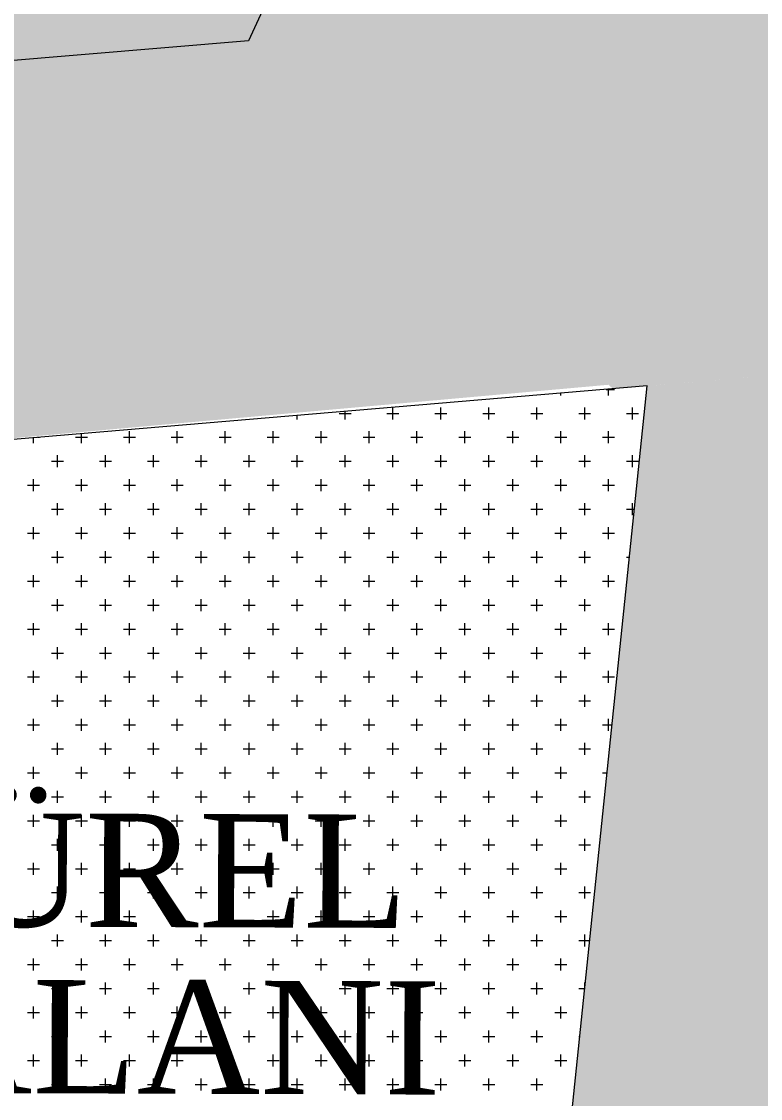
# Model space of a CAD drawing. Header units: metres. Extents: x 476631 to 477421, y 4483749 to 4484052.
# Drawn here: x 476761.02 to 476780.6, y 4483831.15 to 4483859.68 of the extents above; entities that cross this region are included whole.
import ezdxf

# ---------------------------------------------------------------- set-up
doc = ezdxf.new("R2010")
doc.units = ezdxf.units.M
for name, color, linetype, lineweight in [('M2', 1, 'Continuous', 25), ('PL_KÜLTÜREL_TESİS', 151, 'Continuous', 0), ('serbest', 10, 'Continuous', 0), ('SM_SEMBOL', 18, 'Continuous', 0), ('TK_PARSEL', 1, 'Continuous', 0)]:
    doc.layers.add(name, color=color, linetype=linetype, lineweight=lineweight)
doc.styles.get("Standard").update_dxf_attribs({"font": 'TimesNewRoman.ttf'})

msp = doc.modelspace()

# ---------------------------------------------------------------- hatches: boundary and pattern name
at = {"layer": 'M2'}
h = msp.add_hatch(color=3, dxfattribs=at)
h.dxf.hatch_style = 1
h.paths.add_polyline_path([(476754.153, 4483879.999), (476741.614, 4483871.759), (476731.585, 4483865.169), (476730.75, 4483864.62), (476740.12, 4483850.41), (476751.414, 4483857.857), (476767.03, 4483859.173), (476767.855, 4483860.964)])
at = {"layer": 'M2', "true_color": 0x636466}
h = msp.add_hatch(color=251, dxfattribs=at)
h.dxf.hatch_style = 1
h.paths.add_polyline_path([(476782.805, 4483860.501), (476779.114, 4483860.19), (476779.114, 4483860.208), (476775.985, 4483861.648), (476767.855, 4483860.964), (476767.03, 4483859.173), (476776.687, 4483849.95), (476782.3, 4483850.423), (476831.953, 4483841.207), (476831.364, 4483851.488)])
h = msp.add_hatch(color=251, dxfattribs=at)
h.dxf.hatch_style = 1
h.paths.add_polyline_path([(476754.783, 4483848.104), (476776.574, 4483850.058), (476767.03, 4483859.173), (476751.414, 4483857.857), (476740.12, 4483850.41), (476721.581, 4483838.252), (476730.286, 4483832.005)])
at = {"layer": 'serbest'}
h = msp.add_hatch(color=4, dxfattribs=at)
h.dxf.hatch_style = 1
h.paths.add_polyline_path([(476754.153, 4483879.999), (476741.614, 4483871.759), (476731.585, 4483865.169), (476730.75, 4483864.62), (476740.12, 4483850.41), (476751.414, 4483857.857), (476767.03, 4483859.173), (476767.855, 4483860.964)])
at = {"layer": 'TK_PARSEL', "true_color": 0x136734}
h = msp.add_hatch(color=116, dxfattribs=at)
h.dxf.hatch_style = 1
h.paths.add_polyline_path([(476836.659, 4483823.649), (476831.953, 4483841.207), (476782.3, 4483850.423), (476777.593, 4483850.026), (476773.752, 4483812.959), (476786.012, 4483808.806), (476835.196, 4483804.955)])

# ---------------------------------------------------------------- linework, layer by layer
at = {"layer": 'PL_KÜLTÜREL_TESİS'}
for p, q in [((476777.593, 4483850.026), (476754.783, 4483848.104)), ((476773.752, 4483812.959, 218.1), (476777.593, 4483850.026))]:
    msp.add_line(p, q, dxfattribs=at)
at = {"layer": 'PL_KÜLTÜREL_TESİS', "linetype": 'Continuous'}
for p, q in [((476776.51, 4483849.935), (476776.732, 4483849.935)), ((476776.574, 4483849.776), (476776.574, 4483849.94)), ((476775.304, 4483849.776), (476775.304, 4483849.833)), ((476769.43, 4483849.3), (476769.747, 4483849.3)), ((476769.589, 4483849.141), (476769.589, 4483849.352)), ((476770.7, 4483849.3), (476771.017, 4483849.3)), ((476770.859, 4483849.141), (476770.859, 4483849.459)), ((476771.97, 4483849.3), (476772.287, 4483849.3)), ((476772.129, 4483849.141), (476772.129, 4483849.459)), ((476773.24, 4483849.3), (476773.557, 4483849.3)), ((476773.399, 4483849.141), (476773.399, 4483849.459)), ((476774.51, 4483849.3), (476774.827, 4483849.3)), ((476774.669, 4483849.141), (476774.669, 4483849.459)), ((476775.78, 4483849.3), (476776.097, 4483849.3)), ((476775.939, 4483849.141), (476775.939, 4483849.459)), ((476777.05, 4483849.3), (476777.367, 4483849.3)), ((476777.209, 4483849.141), (476777.209, 4483849.459)), ((476768.319, 4483849.141), (476768.319, 4483849.245)), ((476762.604, 4483848.506), (476762.604, 4483848.763)), ((476763.874, 4483848.506), (476763.874, 4483848.824)), ((476765.144, 4483848.506), (476765.144, 4483848.824)), ((476766.414, 4483848.506), (476766.414, 4483848.824)), ((476767.684, 4483848.506), (476767.684, 4483848.824)), ((476768.954, 4483848.506), (476768.954, 4483848.824)), ((476770.224, 4483848.506), (476770.224, 4483848.824)), ((476771.494, 4483848.506), (476771.494, 4483848.824)), ((476772.764, 4483848.506), (476772.764, 4483848.824)), ((476774.034, 4483848.506), (476774.034, 4483848.824)), ((476775.304, 4483848.506), (476775.304, 4483848.824)), ((476776.574, 4483848.506), (476776.574, 4483848.824)), ((476761.334, 4483848.506), (476761.334, 4483848.656)), ((476761.437, 4483848.665), (476761.492, 4483848.665)), ((476762.445, 4483848.665), (476762.762, 4483848.665)), ((476763.715, 4483848.665), (476764.032, 4483848.665)), ((476764.985, 4483848.665), (476765.302, 4483848.665)), ((476766.255, 4483848.665), (476766.572, 4483848.665)), ((476767.525, 4483848.665), (476767.842, 4483848.665)), ((476768.795, 4483848.665), (476769.112, 4483848.665)), ((476770.065, 4483848.665), (476770.382, 4483848.665)), ((476771.335, 4483848.665), (476771.653, 4483848.665)), ((476772.605, 4483848.665), (476772.922, 4483848.665)), ((476773.875, 4483848.665), (476774.193, 4483848.665)), ((476775.145, 4483848.665), (476775.463, 4483848.665)), ((476776.415, 4483848.665), (476776.732, 4483848.665)), ((476761.969, 4483847.871), (476761.969, 4483848.189)), ((476763.239, 4483847.871), (476763.239, 4483848.189)), ((476764.509, 4483847.871), (476764.509, 4483848.189)), ((476765.779, 4483847.871), (476765.779, 4483848.189)), ((476767.049, 4483847.871), (476767.049, 4483848.189)), ((476768.319, 4483847.871), (476768.319, 4483848.189)), ((476769.589, 4483847.871), (476769.589, 4483848.189)), ((476770.859, 4483847.871), (476770.859, 4483848.189)), ((476772.129, 4483847.871), (476772.129, 4483848.189)), ((476773.399, 4483847.871), (476773.399, 4483848.189)), ((476774.669, 4483847.871), (476774.669, 4483848.189)), ((476775.939, 4483847.871), (476775.939, 4483848.189)), ((476777.209, 4483847.871), (476777.209, 4483848.189)), ((476761.81, 4483848.03), (476762.127, 4483848.03)), ((476763.08, 4483848.03), (476763.398, 4483848.03)), ((476764.35, 4483848.03), (476764.667, 4483848.03)), ((476765.62, 4483848.03), (476765.938, 4483848.03)), ((476766.89, 4483848.03), (476767.208, 4483848.03)), ((476768.16, 4483848.03), (476768.477, 4483848.03)), ((476769.43, 4483848.03), (476769.747, 4483848.03)), ((476770.7, 4483848.03), (476771.017, 4483848.03)), ((476771.97, 4483848.03), (476772.287, 4483848.03)), ((476773.24, 4483848.03), (476773.557, 4483848.03)), ((476774.51, 4483848.03), (476774.827, 4483848.03)), ((476775.78, 4483848.03), (476776.097, 4483848.03)), ((476777.05, 4483848.03), (476777.367, 4483848.03)), ((476761.175, 4483847.395), (476761.492, 4483847.395)), ((476761.334, 4483847.236), (476761.334, 4483847.554)), ((476762.445, 4483847.395), (476762.762, 4483847.395)), ((476762.604, 4483847.236), (476762.604, 4483847.554)), ((476763.715, 4483847.395), (476764.032, 4483847.395)), ((476763.874, 4483847.236), (476763.874, 4483847.554)), ((476764.985, 4483847.395), (476765.302, 4483847.395)), ((476765.144, 4483847.236), (476765.144, 4483847.554)), ((476766.255, 4483847.395), (476766.572, 4483847.395)), ((476766.414, 4483847.236), (476766.414, 4483847.554)), ((476767.525, 4483847.395), (476767.842, 4483847.395)), ((476767.684, 4483847.236), (476767.684, 4483847.554)), ((476768.795, 4483847.395), (476769.112, 4483847.395)), ((476768.954, 4483847.236), (476768.954, 4483847.554)), ((476770.065, 4483847.395), (476770.382, 4483847.395)), ((476770.224, 4483847.236), (476770.224, 4483847.554)), ((476771.335, 4483847.395), (476771.653, 4483847.395)), ((476771.494, 4483847.236), (476771.494, 4483847.554)), ((476772.605, 4483847.395), (476772.922, 4483847.395)), ((476772.764, 4483847.236), (476772.764, 4483847.554)), ((476773.875, 4483847.395), (476774.193, 4483847.395)), ((476774.034, 4483847.236), (476774.034, 4483847.554)), ((476775.145, 4483847.395), (476775.463, 4483847.395)), ((476775.304, 4483847.236), (476775.304, 4483847.554)), ((476776.415, 4483847.395), (476776.732, 4483847.395)), ((476776.574, 4483847.236), (476776.574, 4483847.554)), ((476761.81, 4483846.76), (476762.127, 4483846.76)), ((476761.969, 4483846.601), (476761.969, 4483846.919)), ((476763.08, 4483846.76), (476763.398, 4483846.76)), ((476763.239, 4483846.601), (476763.239, 4483846.919)), ((476764.35, 4483846.76), (476764.667, 4483846.76)), ((476764.509, 4483846.601), (476764.509, 4483846.919)), ((476765.62, 4483846.76), (476765.938, 4483846.76)), ((476765.779, 4483846.601), (476765.779, 4483846.919)), ((476766.89, 4483846.76), (476767.208, 4483846.76)), ((476767.049, 4483846.601), (476767.049, 4483846.919)), ((476768.16, 4483846.76), (476768.477, 4483846.76)), ((476768.319, 4483846.601), (476768.319, 4483846.919)), ((476769.43, 4483846.76), (476769.747, 4483846.76)), ((476769.589, 4483846.601), (476769.589, 4483846.919)), ((476770.7, 4483846.76), (476771.017, 4483846.76)), ((476770.859, 4483846.601), (476770.859, 4483846.919)), ((476771.97, 4483846.76), (476772.287, 4483846.76)), ((476772.129, 4483846.601), (476772.129, 4483846.919)), ((476773.24, 4483846.76), (476773.557, 4483846.76)), ((476773.399, 4483846.601), (476773.399, 4483846.919)), ((476774.51, 4483846.76), (476774.827, 4483846.76)), ((476774.669, 4483846.601), (476774.669, 4483846.919)), ((476775.78, 4483846.76), (476776.097, 4483846.76)), ((476775.939, 4483846.601), (476775.939, 4483846.919)), ((476777.05, 4483846.76), (476777.254, 4483846.76)), ((476777.209, 4483846.601), (476777.209, 4483846.919)), ((476761.334, 4483845.966), (476761.334, 4483846.284)), ((476762.604, 4483845.966), (476762.604, 4483846.284)), ((476763.874, 4483845.966), (476763.874, 4483846.284)), ((476765.144, 4483845.966), (476765.144, 4483846.284)), ((476766.414, 4483845.966), (476766.414, 4483846.284)), ((476767.684, 4483845.966), (476767.684, 4483846.284)), ((476768.954, 4483845.966), (476768.954, 4483846.284)), ((476770.224, 4483845.966), (476770.224, 4483846.284)), ((476771.494, 4483845.966), (476771.494, 4483846.284)), ((476772.764, 4483845.966), (476772.764, 4483846.284)), ((476774.034, 4483845.966), (476774.034, 4483846.284)), ((476775.304, 4483845.966), (476775.304, 4483846.284)), ((476776.574, 4483845.966), (476776.574, 4483846.284)), ((476761.175, 4483846.125), (476761.492, 4483846.125)), ((476762.445, 4483846.125), (476762.762, 4483846.125)), ((476763.715, 4483846.125), (476764.032, 4483846.125)), ((476764.985, 4483846.125), (476765.302, 4483846.125)), ((476766.255, 4483846.125), (476766.572, 4483846.125)), ((476767.525, 4483846.125), (476767.842, 4483846.125)), ((476768.795, 4483846.125), (476769.112, 4483846.125)), ((476770.065, 4483846.125), (476770.382, 4483846.125)), ((476771.335, 4483846.125), (476771.653, 4483846.125)), ((476772.605, 4483846.125), (476772.922, 4483846.125)), ((476773.875, 4483846.125), (476774.193, 4483846.125)), ((476775.145, 4483846.125), (476775.463, 4483846.125)), ((476776.415, 4483846.125), (476776.732, 4483846.125)), ((476761.969, 4483845.331), (476761.969, 4483845.649)), ((476763.239, 4483845.331), (476763.239, 4483845.649)), ((476764.509, 4483845.331), (476764.509, 4483845.649)), ((476765.779, 4483845.331), (476765.779, 4483845.649)), ((476767.049, 4483845.331), (476767.049, 4483845.649)), ((476768.319, 4483845.331), (476768.319, 4483845.649)), ((476769.589, 4483845.331), (476769.589, 4483845.649)), ((476770.859, 4483845.331), (476770.859, 4483845.649)), ((476772.129, 4483845.331), (476772.129, 4483845.649)), ((476773.399, 4483845.331), (476773.399, 4483845.649)), ((476774.669, 4483845.331), (476774.669, 4483845.649)), ((476775.939, 4483845.331), (476775.939, 4483845.649)), ((476761.81, 4483845.49), (476762.127, 4483845.49)), ((476763.08, 4483845.49), (476763.398, 4483845.49)), ((476764.35, 4483845.49), (476764.667, 4483845.49)), ((476765.62, 4483845.49), (476765.938, 4483845.49)), ((476766.89, 4483845.49), (476767.208, 4483845.49)), ((476768.16, 4483845.49), (476768.477, 4483845.49)), ((476769.43, 4483845.49), (476769.747, 4483845.49)), ((476770.7, 4483845.49), (476771.017, 4483845.49)), ((476771.97, 4483845.49), (476772.287, 4483845.49)), ((476773.24, 4483845.49), (476773.557, 4483845.49)), ((476774.51, 4483845.49), (476774.827, 4483845.49)), ((476775.78, 4483845.49), (476776.097, 4483845.49)), ((476777.05, 4483845.49), (476777.123, 4483845.49)), ((476761.334, 4483844.696), (476761.334, 4483845.014)), ((476762.604, 4483844.696), (476762.604, 4483845.014)), ((476763.874, 4483844.696), (476763.874, 4483845.014)), ((476765.144, 4483844.696), (476765.144, 4483845.014)), ((476766.414, 4483844.696), (476766.414, 4483845.014)), ((476767.684, 4483844.696), (476767.684, 4483845.014)), ((476768.954, 4483844.696), (476768.954, 4483845.014)), ((476770.224, 4483844.696), (476770.224, 4483845.014)), ((476771.494, 4483844.696), (476771.494, 4483845.014)), ((476772.764, 4483844.696), (476772.764, 4483845.014)), ((476774.034, 4483844.696), (476774.034, 4483845.014)), ((476775.304, 4483844.696), (476775.304, 4483845.014)), ((476776.574, 4483844.696), (476776.574, 4483845.014)), ((476761.175, 4483844.855), (476761.492, 4483844.855)), ((476762.445, 4483844.855), (476762.762, 4483844.855)), ((476763.715, 4483844.855), (476764.032, 4483844.855)), ((476764.985, 4483844.855), (476765.302, 4483844.855)), ((476766.255, 4483844.855), (476766.572, 4483844.855)), ((476767.525, 4483844.855), (476767.842, 4483844.855)), ((476768.795, 4483844.855), (476769.112, 4483844.855)), ((476770.065, 4483844.855), (476770.382, 4483844.855)), ((476771.335, 4483844.855), (476771.653, 4483844.855)), ((476772.605, 4483844.855), (476772.922, 4483844.855)), ((476773.875, 4483844.855), (476774.193, 4483844.855)), ((476775.145, 4483844.855), (476775.463, 4483844.855)), ((476776.415, 4483844.855), (476776.732, 4483844.855)), ((476761.81, 4483844.22), (476762.127, 4483844.22)), ((476761.969, 4483844.061), (476761.969, 4483844.379)), ((476763.08, 4483844.22), (476763.398, 4483844.22)), ((476763.239, 4483844.061), (476763.239, 4483844.379)), ((476764.35, 4483844.22), (476764.667, 4483844.22)), ((476764.509, 4483844.061), (476764.509, 4483844.379)), ((476765.62, 4483844.22), (476765.938, 4483844.22)), ((476765.779, 4483844.061), (476765.779, 4483844.379)), ((476766.89, 4483844.22), (476767.208, 4483844.22)), ((476767.049, 4483844.061), (476767.049, 4483844.379)), ((476768.16, 4483844.22), (476768.477, 4483844.22)), ((476768.319, 4483844.061), (476768.319, 4483844.379)), ((476769.43, 4483844.22), (476769.747, 4483844.22)), ((476769.589, 4483844.061), (476769.589, 4483844.379)), ((476770.7, 4483844.22), (476771.017, 4483844.22)), ((476770.859, 4483844.061), (476770.859, 4483844.379)), ((476771.97, 4483844.22), (476772.287, 4483844.22)), ((476772.129, 4483844.061), (476772.129, 4483844.379)), ((476773.24, 4483844.22), (476773.557, 4483844.22)), ((476773.399, 4483844.061), (476773.399, 4483844.379)), ((476774.51, 4483844.22), (476774.827, 4483844.22)), ((476774.669, 4483844.061), (476774.669, 4483844.379)), ((476775.78, 4483844.22), (476776.097, 4483844.22)), ((476775.939, 4483844.061), (476775.939, 4483844.379)), ((476761.175, 4483843.585), (476761.492, 4483843.585)), ((476761.334, 4483843.426), (476761.334, 4483843.744)), ((476762.445, 4483843.585), (476762.762, 4483843.585)), ((476762.604, 4483843.426), (476762.604, 4483843.744)), ((476763.715, 4483843.585), (476764.032, 4483843.585)), ((476763.874, 4483843.426), (476763.874, 4483843.744)), ((476764.985, 4483843.585), (476765.302, 4483843.585)), ((476765.144, 4483843.426), (476765.144, 4483843.744)), ((476766.255, 4483843.585), (476766.572, 4483843.585)), ((476766.414, 4483843.426), (476766.414, 4483843.744)), ((476767.525, 4483843.585), (476767.842, 4483843.585)), ((476767.684, 4483843.426), (476767.684, 4483843.744)), ((476768.795, 4483843.585), (476769.112, 4483843.585)), ((476768.954, 4483843.426), (476768.954, 4483843.744)), ((476770.065, 4483843.585), (476770.382, 4483843.585)), ((476770.224, 4483843.426), (476770.224, 4483843.744)), ((476771.335, 4483843.585), (476771.653, 4483843.585)), ((476771.494, 4483843.426), (476771.494, 4483843.744)), ((476772.605, 4483843.585), (476772.922, 4483843.585)), ((476772.764, 4483843.426), (476772.764, 4483843.744)), ((476773.875, 4483843.585), (476774.193, 4483843.585)), ((476774.034, 4483843.426), (476774.034, 4483843.744)), ((476775.145, 4483843.585), (476775.463, 4483843.585)), ((476775.304, 4483843.426), (476775.304, 4483843.744)), ((476776.415, 4483843.585), (476776.732, 4483843.585)), ((476776.574, 4483843.426), (476776.574, 4483843.744)), ((476761.969, 4483842.791), (476761.969, 4483843.109)), ((476763.239, 4483842.791), (476763.239, 4483843.109)), ((476764.509, 4483842.791), (476764.509, 4483843.109)), ((476765.779, 4483842.791), (476765.779, 4483843.109)), ((476767.049, 4483842.791), (476767.049, 4483843.109)), ((476768.319, 4483842.791), (476768.319, 4483843.109)), ((476769.589, 4483842.791), (476769.589, 4483843.109)), ((476770.859, 4483842.791), (476770.859, 4483843.109)), ((476772.129, 4483842.791), (476772.129, 4483843.109)), ((476773.399, 4483842.791), (476773.399, 4483843.109)), ((476774.669, 4483842.791), (476774.669, 4483843.109)), ((476775.939, 4483842.791), (476775.939, 4483843.109)), ((476761.81, 4483842.95), (476762.127, 4483842.95)), ((476763.08, 4483842.95), (476763.398, 4483842.95)), ((476764.35, 4483842.95), (476764.667, 4483842.95)), ((476765.62, 4483842.95), (476765.938, 4483842.95)), ((476766.89, 4483842.95), (476767.208, 4483842.95)), ((476768.16, 4483842.95), (476768.477, 4483842.95)), ((476769.43, 4483842.95), (476769.747, 4483842.95)), ((476770.7, 4483842.95), (476771.017, 4483842.95)), ((476771.97, 4483842.95), (476772.287, 4483842.95)), ((476773.24, 4483842.95), (476773.557, 4483842.95)), ((476774.51, 4483842.95), (476774.827, 4483842.95)), ((476775.78, 4483842.95), (476776.097, 4483842.95)), ((476761.334, 4483842.156), (476761.334, 4483842.474)), ((476762.604, 4483842.156), (476762.604, 4483842.474)), ((476763.874, 4483842.156), (476763.874, 4483842.474)), ((476765.144, 4483842.156), (476765.144, 4483842.474)), ((476766.414, 4483842.156), (476766.414, 4483842.474)), ((476767.684, 4483842.156), (476767.684, 4483842.474)), ((476768.954, 4483842.156), (476768.954, 4483842.474)), ((476770.224, 4483842.156), (476770.224, 4483842.474)), ((476771.494, 4483842.156), (476771.494, 4483842.474)), ((476772.764, 4483842.156), (476772.764, 4483842.474)), ((476774.034, 4483842.156), (476774.034, 4483842.474)), ((476775.304, 4483842.156), (476775.304, 4483842.474)), ((476776.574, 4483842.156), (476776.574, 4483842.474)), ((476761.175, 4483842.315), (476761.492, 4483842.315)), ((476762.445, 4483842.315), (476762.762, 4483842.315)), ((476763.715, 4483842.315), (476764.032, 4483842.315)), ((476764.985, 4483842.315), (476765.302, 4483842.315)), ((476766.255, 4483842.315), (476766.572, 4483842.315)), ((476767.525, 4483842.315), (476767.842, 4483842.315)), ((476768.795, 4483842.315), (476769.112, 4483842.315)), ((476770.065, 4483842.315), (476770.382, 4483842.315)), ((476771.335, 4483842.315), (476771.653, 4483842.315)), ((476772.605, 4483842.315), (476772.922, 4483842.315)), ((476773.875, 4483842.315), (476774.193, 4483842.315)), ((476775.145, 4483842.315), (476775.463, 4483842.315)), ((476776.415, 4483842.315), (476776.732, 4483842.315)), ((476761.81, 4483841.68), (476762.127, 4483841.68)), ((476761.969, 4483841.521), (476761.969, 4483841.839)), ((476763.08, 4483841.68), (476763.398, 4483841.68)), ((476763.239, 4483841.521), (476763.239, 4483841.839)), ((476764.35, 4483841.68), (476764.667, 4483841.68)), ((476764.509, 4483841.521), (476764.509, 4483841.839)), ((476765.62, 4483841.68), (476765.938, 4483841.68)), ((476765.779, 4483841.521), (476765.779, 4483841.839)), ((476766.89, 4483841.68), (476767.208, 4483841.68)), ((476767.049, 4483841.521), (476767.049, 4483841.839)), ((476768.16, 4483841.68), (476768.477, 4483841.68)), ((476768.319, 4483841.521), (476768.319, 4483841.839)), ((476769.43, 4483841.68), (476769.747, 4483841.68)), ((476769.589, 4483841.521), (476769.589, 4483841.839)), ((476770.7, 4483841.68), (476771.017, 4483841.68)), ((476770.859, 4483841.521), (476770.859, 4483841.839)), ((476771.97, 4483841.68), (476772.287, 4483841.68)), ((476772.129, 4483841.521), (476772.129, 4483841.839)), ((476773.24, 4483841.68), (476773.557, 4483841.68)), ((476773.399, 4483841.521), (476773.399, 4483841.839)), ((476774.51, 4483841.68), (476774.827, 4483841.68)), ((476774.669, 4483841.521), (476774.669, 4483841.839)), ((476775.78, 4483841.68), (476776.097, 4483841.68)), ((476775.939, 4483841.521), (476775.939, 4483841.839)), ((476761.175, 4483841.045), (476761.492, 4483841.045)), ((476761.334, 4483840.886), (476761.334, 4483841.204)), ((476762.445, 4483841.045), (476762.762, 4483841.045)), ((476762.604, 4483840.886), (476762.604, 4483841.204)), ((476763.715, 4483841.045), (476764.032, 4483841.045)), ((476763.874, 4483840.886), (476763.874, 4483841.204)), ((476764.985, 4483841.045), (476765.302, 4483841.045)), ((476765.144, 4483840.886), (476765.144, 4483841.204)), ((476766.255, 4483841.045), (476766.572, 4483841.045)), ((476766.414, 4483840.886), (476766.414, 4483841.204)), ((476767.525, 4483841.045), (476767.842, 4483841.045)), ((476767.684, 4483840.886), (476767.684, 4483841.204)), ((476768.795, 4483841.045), (476769.112, 4483841.045)), ((476768.954, 4483840.886), (476768.954, 4483841.204)), ((476770.065, 4483841.045), (476770.382, 4483841.045)), ((476770.224, 4483840.886), (476770.224, 4483841.204)), ((476771.335, 4483841.045), (476771.653, 4483841.045)), ((476771.494, 4483840.886), (476771.494, 4483841.204)), ((476772.605, 4483841.045), (476772.922, 4483841.045)), ((476772.764, 4483840.886), (476772.764, 4483841.204)), ((476773.875, 4483841.045), (476774.193, 4483841.045)), ((476774.034, 4483840.886), (476774.034, 4483841.204)), ((476775.145, 4483841.045), (476775.463, 4483841.045)), ((476775.304, 4483840.886), (476775.304, 4483841.204)), ((476776.415, 4483841.045), (476776.662, 4483841.045)), ((476776.574, 4483840.886), (476776.574, 4483841.204)), ((476761.969, 4483840.251), (476761.969, 4483840.569)), ((476763.239, 4483840.251), (476763.239, 4483840.569)), ((476764.509, 4483840.251), (476764.509, 4483840.569)), ((476765.779, 4483840.251), (476765.779, 4483840.569)), ((476767.049, 4483840.251), (476767.049, 4483840.569)), ((476768.319, 4483840.251), (476768.319, 4483840.569)), ((476769.589, 4483840.251), (476769.589, 4483840.569)), ((476770.859, 4483840.251), (476770.859, 4483840.569)), ((476772.129, 4483840.251), (476772.129, 4483840.569)), ((476773.399, 4483840.251), (476773.399, 4483840.569)), ((476774.669, 4483840.251), (476774.669, 4483840.569)), ((476775.939, 4483840.251), (476775.939, 4483840.569)), ((476761.81, 4483840.41), (476762.127, 4483840.41)), ((476763.08, 4483840.41), (476763.398, 4483840.41)), ((476764.35, 4483840.41), (476764.667, 4483840.41)), ((476765.62, 4483840.41), (476765.938, 4483840.41)), ((476766.89, 4483840.41), (476767.208, 4483840.41)), ((476768.16, 4483840.41), (476768.477, 4483840.41)), ((476769.43, 4483840.41), (476769.747, 4483840.41)), ((476770.7, 4483840.41), (476771.017, 4483840.41)), ((476771.97, 4483840.41), (476772.287, 4483840.41)), ((476773.24, 4483840.41), (476773.557, 4483840.41)), ((476774.51, 4483840.41), (476774.827, 4483840.41)), ((476775.78, 4483840.41), (476776.097, 4483840.41)), ((476761.334, 4483839.616), (476761.334, 4483839.934)), ((476762.604, 4483839.616), (476762.604, 4483839.934)), ((476763.874, 4483839.616), (476763.874, 4483839.934)), ((476765.144, 4483839.616), (476765.144, 4483839.934)), ((476766.414, 4483839.616), (476766.414, 4483839.934)), ((476767.684, 4483839.616), (476767.684, 4483839.934)), ((476768.954, 4483839.616), (476768.954, 4483839.934)), ((476770.224, 4483839.616), (476770.224, 4483839.934)), ((476771.494, 4483839.616), (476771.494, 4483839.934)), ((476772.764, 4483839.616), (476772.764, 4483839.934)), ((476774.034, 4483839.616), (476774.034, 4483839.934)), ((476775.304, 4483839.616), (476775.304, 4483839.934)), ((476761.175, 4483839.775), (476761.492, 4483839.775)), ((476762.445, 4483839.775), (476762.762, 4483839.775)), ((476763.715, 4483839.775), (476764.032, 4483839.775)), ((476764.985, 4483839.775), (476765.302, 4483839.775)), ((476766.255, 4483839.775), (476766.572, 4483839.775)), ((476767.525, 4483839.775), (476767.842, 4483839.775)), ((476768.795, 4483839.775), (476769.112, 4483839.775)), ((476770.065, 4483839.775), (476770.382, 4483839.775)), ((476771.335, 4483839.775), (476771.653, 4483839.775)), ((476772.605, 4483839.775), (476772.922, 4483839.775)), ((476773.875, 4483839.775), (476774.193, 4483839.775)), ((476775.145, 4483839.775), (476775.463, 4483839.775)), ((476776.415, 4483839.775), (476776.531, 4483839.775)), ((476761.969, 4483838.981), (476761.969, 4483839.299)), ((476763.239, 4483838.981), (476763.239, 4483839.299)), ((476764.509, 4483838.981), (476764.509, 4483839.299)), ((476765.779, 4483838.981), (476765.779, 4483839.299)), ((476767.049, 4483838.981), (476767.049, 4483839.299)), ((476768.319, 4483838.981), (476768.319, 4483839.299)), ((476769.589, 4483838.981), (476769.589, 4483839.299)), ((476770.859, 4483838.981), (476770.859, 4483839.299)), ((476772.129, 4483838.981), (476772.129, 4483839.299)), ((476773.399, 4483838.981), (476773.399, 4483839.299)), ((476774.669, 4483838.981), (476774.669, 4483839.299)), ((476775.939, 4483838.981), (476775.939, 4483839.299)), ((476761.81, 4483839.14), (476762.127, 4483839.14)), ((476763.08, 4483839.14), (476763.398, 4483839.14)), ((476764.35, 4483839.14), (476764.667, 4483839.14)), ((476765.62, 4483839.14), (476765.938, 4483839.14)), ((476766.89, 4483839.14), (476767.208, 4483839.14)), ((476768.16, 4483839.14), (476768.477, 4483839.14)), ((476769.43, 4483839.14), (476769.747, 4483839.14)), ((476770.7, 4483839.14), (476771.017, 4483839.14)), ((476771.97, 4483839.14), (476772.287, 4483839.14)), ((476773.24, 4483839.14), (476773.557, 4483839.14)), ((476774.51, 4483839.14), (476774.827, 4483839.14)), ((476775.78, 4483839.14), (476776.097, 4483839.14)), ((476761.175, 4483838.505), (476761.492, 4483838.505)), ((476761.334, 4483838.346), (476761.334, 4483838.664)), ((476762.445, 4483838.505), (476762.762, 4483838.505)), ((476762.604, 4483838.346), (476762.604, 4483838.664)), ((476763.715, 4483838.505), (476764.032, 4483838.505)), ((476763.874, 4483838.346), (476763.874, 4483838.664)), ((476764.985, 4483838.505), (476765.302, 4483838.505)), ((476765.144, 4483838.346), (476765.144, 4483838.664)), ((476766.255, 4483838.505), (476766.572, 4483838.505)), ((476766.414, 4483838.346), (476766.414, 4483838.664)), ((476767.525, 4483838.505), (476767.842, 4483838.505)), ((476767.684, 4483838.346), (476767.684, 4483838.664)), ((476768.795, 4483838.505), (476769.112, 4483838.505)), ((476768.954, 4483838.346), (476768.954, 4483838.664)), ((476770.065, 4483838.505), (476770.382, 4483838.505)), ((476770.224, 4483838.346), (476770.224, 4483838.664)), ((476771.335, 4483838.505), (476771.653, 4483838.505)), ((476771.494, 4483838.346), (476771.494, 4483838.664)), ((476772.605, 4483838.505), (476772.922, 4483838.505)), ((476772.764, 4483838.346), (476772.764, 4483838.664)), ((476773.875, 4483838.505), (476774.193, 4483838.505)), ((476774.034, 4483838.346), (476774.034, 4483838.664)), ((476775.145, 4483838.505), (476775.463, 4483838.505)), ((476775.304, 4483838.346), (476775.304, 4483838.664)), ((476761.969, 4483837.711), (476761.969, 4483838.029)), ((476763.239, 4483837.711), (476763.239, 4483838.029)), ((476764.509, 4483837.711), (476764.509, 4483838.029)), ((476765.779, 4483837.711), (476765.779, 4483838.029)), ((476767.049, 4483837.711), (476767.049, 4483838.029)), ((476768.319, 4483837.711), (476768.319, 4483838.029)), ((476769.589, 4483837.711), (476769.589, 4483838.029)), ((476770.859, 4483837.711), (476770.859, 4483838.029)), ((476772.129, 4483837.711), (476772.129, 4483838.029)), ((476773.399, 4483837.711), (476773.399, 4483838.029)), ((476774.669, 4483837.711), (476774.669, 4483838.029)), ((476775.939, 4483837.711), (476775.939, 4483838.029)), ((476761.81, 4483837.87), (476762.127, 4483837.87)), ((476763.08, 4483837.87), (476763.398, 4483837.87)), ((476764.35, 4483837.87), (476764.667, 4483837.87)), ((476765.62, 4483837.87), (476765.938, 4483837.87)), ((476766.89, 4483837.87), (476767.208, 4483837.87)), ((476768.16, 4483837.87), (476768.477, 4483837.87)), ((476769.43, 4483837.87), (476769.747, 4483837.87)), ((476770.7, 4483837.87), (476771.017, 4483837.87)), ((476771.97, 4483837.87), (476772.287, 4483837.87)), ((476773.24, 4483837.87), (476773.557, 4483837.87)), ((476774.51, 4483837.87), (476774.827, 4483837.87)), ((476775.78, 4483837.87), (476776.097, 4483837.87)), ((476761.334, 4483837.076), (476761.334, 4483837.394)), ((476762.604, 4483837.076), (476762.604, 4483837.394)), ((476763.874, 4483837.076), (476763.874, 4483837.394)), ((476765.144, 4483837.076), (476765.144, 4483837.394)), ((476766.414, 4483837.076), (476766.414, 4483837.394)), ((476767.684, 4483837.076), (476767.684, 4483837.394)), ((476768.954, 4483837.076), (476768.954, 4483837.394)), ((476770.224, 4483837.076), (476770.224, 4483837.394)), ((476771.494, 4483837.076), (476771.494, 4483837.394)), ((476772.764, 4483837.076), (476772.764, 4483837.394)), ((476774.034, 4483837.076), (476774.034, 4483837.394)), ((476775.304, 4483837.076), (476775.304, 4483837.394)), ((476761.175, 4483837.235), (476761.492, 4483837.235)), ((476762.445, 4483837.235), (476762.762, 4483837.235)), ((476763.715, 4483837.235), (476764.032, 4483837.235)), ((476764.985, 4483837.235), (476765.302, 4483837.235)), ((476766.255, 4483837.235), (476766.572, 4483837.235)), ((476767.525, 4483837.235), (476767.842, 4483837.235)), ((476768.795, 4483837.235), (476769.112, 4483837.235)), ((476770.065, 4483837.235), (476770.382, 4483837.235)), ((476771.335, 4483837.235), (476771.653, 4483837.235)), ((476772.605, 4483837.235), (476772.922, 4483837.235)), ((476773.875, 4483837.235), (476774.193, 4483837.235)), ((476775.145, 4483837.235), (476775.463, 4483837.235)), ((476761.969, 4483836.441), (476761.969, 4483836.759)), ((476763.239, 4483836.441), (476763.239, 4483836.759)), ((476764.509, 4483836.441), (476764.509, 4483836.759)), ((476765.779, 4483836.441), (476765.779, 4483836.759)), ((476767.049, 4483836.441), (476767.049, 4483836.759)), ((476768.319, 4483836.441), (476768.319, 4483836.759)), ((476769.589, 4483836.441), (476769.589, 4483836.759)), ((476770.859, 4483836.441), (476770.859, 4483836.759)), ((476772.129, 4483836.441), (476772.129, 4483836.759)), ((476773.399, 4483836.441), (476773.399, 4483836.759)), ((476774.669, 4483836.441), (476774.669, 4483836.759)), ((476775.939, 4483836.441), (476775.939, 4483836.759)), ((476761.81, 4483836.6), (476762.127, 4483836.6)), ((476763.08, 4483836.6), (476763.398, 4483836.6)), ((476764.35, 4483836.6), (476764.667, 4483836.6)), ((476765.62, 4483836.6), (476765.938, 4483836.6)), ((476766.89, 4483836.6), (476767.208, 4483836.6)), ((476768.16, 4483836.6), (476768.477, 4483836.6)), ((476769.43, 4483836.6), (476769.747, 4483836.6)), ((476770.7, 4483836.6), (476771.017, 4483836.6)), ((476771.97, 4483836.6), (476772.287, 4483836.6)), ((476773.24, 4483836.6), (476773.557, 4483836.6)), ((476774.51, 4483836.6), (476774.827, 4483836.6)), ((476775.78, 4483836.6), (476776.097, 4483836.6)), ((476761.175, 4483835.965), (476761.492, 4483835.965)), ((476761.334, 4483835.806), (476761.334, 4483836.124)), ((476762.445, 4483835.965), (476762.762, 4483835.965)), ((476762.604, 4483835.806), (476762.604, 4483836.124)), ((476763.715, 4483835.965), (476764.032, 4483835.965)), ((476763.874, 4483835.806), (476763.874, 4483836.124)), ((476764.985, 4483835.965), (476765.302, 4483835.965)), ((476765.144, 4483835.806), (476765.144, 4483836.124)), ((476766.255, 4483835.965), (476766.572, 4483835.965)), ((476766.414, 4483835.806), (476766.414, 4483836.124)), ((476767.525, 4483835.965), (476767.842, 4483835.965)), ((476767.684, 4483835.806), (476767.684, 4483836.124)), ((476768.795, 4483835.965), (476769.112, 4483835.965)), ((476768.954, 4483835.806), (476768.954, 4483836.124)), ((476770.065, 4483835.965), (476770.382, 4483835.965)), ((476770.224, 4483835.806), (476770.224, 4483836.124)), ((476771.335, 4483835.965), (476771.653, 4483835.965)), ((476771.494, 4483835.806), (476771.494, 4483836.124)), ((476772.605, 4483835.965), (476772.922, 4483835.965)), ((476772.764, 4483835.806), (476772.764, 4483836.124)), ((476773.875, 4483835.965), (476774.193, 4483835.965)), ((476774.034, 4483835.806), (476774.034, 4483836.124)), ((476775.145, 4483835.965), (476775.463, 4483835.965)), ((476775.304, 4483835.806), (476775.304, 4483836.124)), ((476761.81, 4483835.33), (476762.127, 4483835.33)), ((476761.969, 4483835.171), (476761.969, 4483835.489)), ((476763.08, 4483835.33), (476763.398, 4483835.33)), ((476763.239, 4483835.171), (476763.239, 4483835.489)), ((476764.35, 4483835.33), (476764.667, 4483835.33)), ((476764.509, 4483835.171), (476764.509, 4483835.489)), ((476765.62, 4483835.33), (476765.938, 4483835.33)), ((476765.779, 4483835.171), (476765.779, 4483835.489)), ((476766.89, 4483835.33), (476767.208, 4483835.33)), ((476767.049, 4483835.171), (476767.049, 4483835.489)), ((476768.16, 4483835.33), (476768.477, 4483835.33)), ((476768.319, 4483835.171), (476768.319, 4483835.489)), ((476769.43, 4483835.33), (476769.747, 4483835.33)), ((476769.589, 4483835.171), (476769.589, 4483835.489)), ((476770.7, 4483835.33), (476771.017, 4483835.33)), ((476770.859, 4483835.171), (476770.859, 4483835.489)), ((476771.97, 4483835.33), (476772.287, 4483835.33)), ((476772.129, 4483835.171), (476772.129, 4483835.489)), ((476773.24, 4483835.33), (476773.557, 4483835.33)), ((476773.399, 4483835.171), (476773.399, 4483835.489)), ((476774.51, 4483835.33), (476774.827, 4483835.33)), ((476774.669, 4483835.171), (476774.669, 4483835.489)), ((476775.78, 4483835.33), (476776.07, 4483835.33)), ((476775.939, 4483835.171), (476775.939, 4483835.489)), ((476761.334, 4483834.536), (476761.334, 4483834.854)), ((476762.604, 4483834.536), (476762.604, 4483834.854)), ((476763.874, 4483834.536), (476763.874, 4483834.854)), ((476765.144, 4483834.536), (476765.144, 4483834.854)), ((476766.414, 4483834.536), (476766.414, 4483834.854)), ((476767.684, 4483834.536), (476767.684, 4483834.854)), ((476768.954, 4483834.536), (476768.954, 4483834.854)), ((476770.224, 4483834.536), (476770.224, 4483834.854)), ((476771.494, 4483834.536), (476771.494, 4483834.854)), ((476772.764, 4483834.536), (476772.764, 4483834.854)), ((476774.034, 4483834.536), (476774.034, 4483834.854)), ((476775.304, 4483834.536), (476775.304, 4483834.854)), ((476761.175, 4483834.695), (476761.492, 4483834.695)), ((476762.445, 4483834.695), (476762.762, 4483834.695)), ((476763.715, 4483834.695), (476764.032, 4483834.695)), ((476764.985, 4483834.695), (476765.302, 4483834.695)), ((476766.255, 4483834.695), (476766.572, 4483834.695)), ((476767.525, 4483834.695), (476767.842, 4483834.695)), ((476768.795, 4483834.695), (476769.112, 4483834.695)), ((476770.065, 4483834.695), (476770.382, 4483834.695)), ((476771.335, 4483834.695), (476771.653, 4483834.695)), ((476772.605, 4483834.695), (476772.922, 4483834.695)), ((476773.875, 4483834.695), (476774.193, 4483834.695)), ((476775.145, 4483834.695), (476775.463, 4483834.695)), ((476761.969, 4483833.901), (476761.969, 4483834.219)), ((476763.239, 4483833.901), (476763.239, 4483834.219)), ((476764.509, 4483833.901), (476764.509, 4483834.219)), ((476765.779, 4483833.901), (476765.779, 4483834.219)), ((476767.049, 4483833.901), (476767.049, 4483834.219)), ((476768.319, 4483833.901), (476768.319, 4483834.219)), ((476769.589, 4483833.901), (476769.589, 4483834.219)), ((476770.859, 4483833.901), (476770.859, 4483834.219)), ((476772.129, 4483833.901), (476772.129, 4483834.219)), ((476773.399, 4483833.901), (476773.399, 4483834.219)), ((476774.669, 4483833.901), (476774.669, 4483834.219)), ((476775.939, 4483834.062), (476775.939, 4483834.219)), ((476761.81, 4483834.06), (476762.127, 4483834.06)), ((476763.08, 4483834.06), (476763.398, 4483834.06)), ((476764.35, 4483834.06), (476764.667, 4483834.06)), ((476765.62, 4483834.06), (476765.938, 4483834.06)), ((476766.89, 4483834.06), (476767.208, 4483834.06)), ((476768.16, 4483834.06), (476768.477, 4483834.06)), ((476769.43, 4483834.06), (476769.747, 4483834.06)), ((476770.7, 4483834.06), (476771.017, 4483834.06)), ((476771.97, 4483834.06), (476772.287, 4483834.06)), ((476773.24, 4483834.06), (476773.557, 4483834.06)), ((476774.51, 4483834.06), (476774.827, 4483834.06)), ((476775.78, 4483834.06), (476775.939, 4483834.06)), ((476761.175, 4483833.425), (476761.492, 4483833.425)), ((476761.334, 4483833.266), (476761.334, 4483833.584)), ((476762.445, 4483833.425), (476762.762, 4483833.425)), ((476762.604, 4483833.266), (476762.604, 4483833.584)), ((476763.715, 4483833.425), (476764.032, 4483833.425)), ((476763.874, 4483833.266), (476763.874, 4483833.584)), ((476764.985, 4483833.425), (476765.302, 4483833.425)), ((476765.144, 4483833.266), (476765.144, 4483833.584)), ((476766.255, 4483833.425), (476766.572, 4483833.425)), ((476766.414, 4483833.266), (476766.414, 4483833.584)), ((476767.525, 4483833.425), (476767.842, 4483833.425)), ((476767.684, 4483833.266), (476767.684, 4483833.584)), ((476768.795, 4483833.425), (476769.112, 4483833.425)), ((476768.954, 4483833.266), (476768.954, 4483833.584)), ((476770.065, 4483833.425), (476770.382, 4483833.425)), ((476770.224, 4483833.266), (476770.224, 4483833.584)), ((476771.335, 4483833.425), (476771.653, 4483833.425)), ((476771.494, 4483833.266), (476771.494, 4483833.584)), ((476772.605, 4483833.425), (476772.922, 4483833.425)), ((476772.764, 4483833.266), (476772.764, 4483833.584)), ((476773.875, 4483833.425), (476774.193, 4483833.425)), ((476774.034, 4483833.266), (476774.034, 4483833.584)), ((476775.145, 4483833.425), (476775.463, 4483833.425)), ((476775.304, 4483833.266), (476775.304, 4483833.584)), ((476761.81, 4483832.79), (476762.127, 4483832.79)), ((476761.969, 4483832.631), (476761.969, 4483832.949)), ((476763.08, 4483832.79), (476763.398, 4483832.79)), ((476763.239, 4483832.631), (476763.239, 4483832.949)), ((476764.35, 4483832.79), (476764.667, 4483832.79)), ((476764.509, 4483832.631), (476764.509, 4483832.949)), ((476765.62, 4483832.79), (476765.938, 4483832.79)), ((476765.779, 4483832.631), (476765.779, 4483832.949)), ((476766.89, 4483832.79), (476767.208, 4483832.79)), ((476767.049, 4483832.631), (476767.049, 4483832.949)), ((476768.16, 4483832.79), (476768.477, 4483832.79)), ((476768.319, 4483832.631), (476768.319, 4483832.949)), ((476769.43, 4483832.79), (476769.747, 4483832.79)), ((476769.589, 4483832.631), (476769.589, 4483832.949)), ((476770.7, 4483832.79), (476771.017, 4483832.79)), ((476770.859, 4483832.631), (476770.859, 4483832.949)), ((476771.97, 4483832.79), (476772.287, 4483832.79)), ((476772.129, 4483832.631), (476772.129, 4483832.949)), ((476773.24, 4483832.79), (476773.557, 4483832.79)), ((476773.399, 4483832.631), (476773.399, 4483832.949)), ((476774.51, 4483832.79), (476774.827, 4483832.79)), ((476774.669, 4483832.631), (476774.669, 4483832.949)), ((476775.78, 4483832.79), (476775.807, 4483832.79)), ((476761.334, 4483831.996), (476761.334, 4483832.314)), ((476762.604, 4483831.996), (476762.604, 4483832.314)), ((476763.874, 4483831.996), (476763.874, 4483832.314)), ((476765.144, 4483831.996), (476765.144, 4483832.314)), ((476766.414, 4483831.996), (476766.414, 4483832.314)), ((476767.684, 4483831.996), (476767.684, 4483832.314)), ((476768.954, 4483831.996), (476768.954, 4483832.314)), ((476770.224, 4483831.996), (476770.224, 4483832.314)), ((476771.494, 4483831.996), (476771.494, 4483832.314)), ((476772.764, 4483831.996), (476772.764, 4483832.314)), ((476774.034, 4483831.996), (476774.034, 4483832.314)), ((476775.304, 4483831.996), (476775.304, 4483832.314)), ((476761.175, 4483832.155), (476761.492, 4483832.155)), ((476762.445, 4483832.155), (476762.762, 4483832.155)), ((476763.715, 4483832.155), (476764.032, 4483832.155)), ((476764.985, 4483832.155), (476765.302, 4483832.155)), ((476766.255, 4483832.155), (476766.572, 4483832.155)), ((476767.525, 4483832.155), (476767.842, 4483832.155)), ((476768.795, 4483832.155), (476769.112, 4483832.155)), ((476770.065, 4483832.155), (476770.382, 4483832.155)), ((476771.335, 4483832.155), (476771.653, 4483832.155)), ((476772.605, 4483832.155), (476772.922, 4483832.155)), ((476773.875, 4483832.155), (476774.193, 4483832.155)), ((476775.145, 4483832.155), (476775.463, 4483832.155)), ((476761.969, 4483831.361), (476761.969, 4483831.679)), ((476763.239, 4483831.361), (476763.239, 4483831.679)), ((476764.509, 4483831.361), (476764.509, 4483831.679)), ((476765.779, 4483831.361), (476765.779, 4483831.679)), ((476767.049, 4483831.361), (476767.049, 4483831.679)), ((476768.319, 4483831.361), (476768.319, 4483831.679)), ((476769.589, 4483831.361), (476769.589, 4483831.679)), ((476770.859, 4483831.361), (476770.859, 4483831.679)), ((476772.129, 4483831.361), (476772.129, 4483831.679)), ((476773.399, 4483831.361), (476773.399, 4483831.679)), ((476774.669, 4483831.361), (476774.669, 4483831.679)), ((476761.81, 4483831.52), (476762.127, 4483831.52)), ((476763.08, 4483831.52), (476763.398, 4483831.52)), ((476764.35, 4483831.52), (476764.667, 4483831.52)), ((476765.62, 4483831.52), (476765.938, 4483831.52)), ((476766.89, 4483831.52), (476767.208, 4483831.52)), ((476768.16, 4483831.52), (476768.477, 4483831.52)), ((476769.43, 4483831.52), (476769.747, 4483831.52)), ((476770.7, 4483831.52), (476771.017, 4483831.52)), ((476771.97, 4483831.52), (476772.287, 4483831.52)), ((476773.24, 4483831.52), (476773.557, 4483831.52)), ((476774.51, 4483831.52), (476774.827, 4483831.52))]:
    msp.add_line(p, q, dxfattribs=at)
at = {"layer": 'TK_PARSEL'}
for p, q in [((476767.855, 4483860.964), (476767.03, 4483859.173)), ((476767.03, 4483859.173), (476751.414, 4483857.857))]:
    msp.add_line(p, q, dxfattribs=at)

# ---------------------------------------------------------------- texts
at = {"layer": 'SM_SEMBOL', "lineweight": 0}
for s, p in [('KÜLTÜREL', (476747.334, 4483835.745)), ('TESIS ALANI', (476744.81, 4483831.34))]:
    msp.add_text(s, height=3, rotation=359.8073, dxfattribs=at).set_placement(p)

doc.saveas('drawing.dxf')
